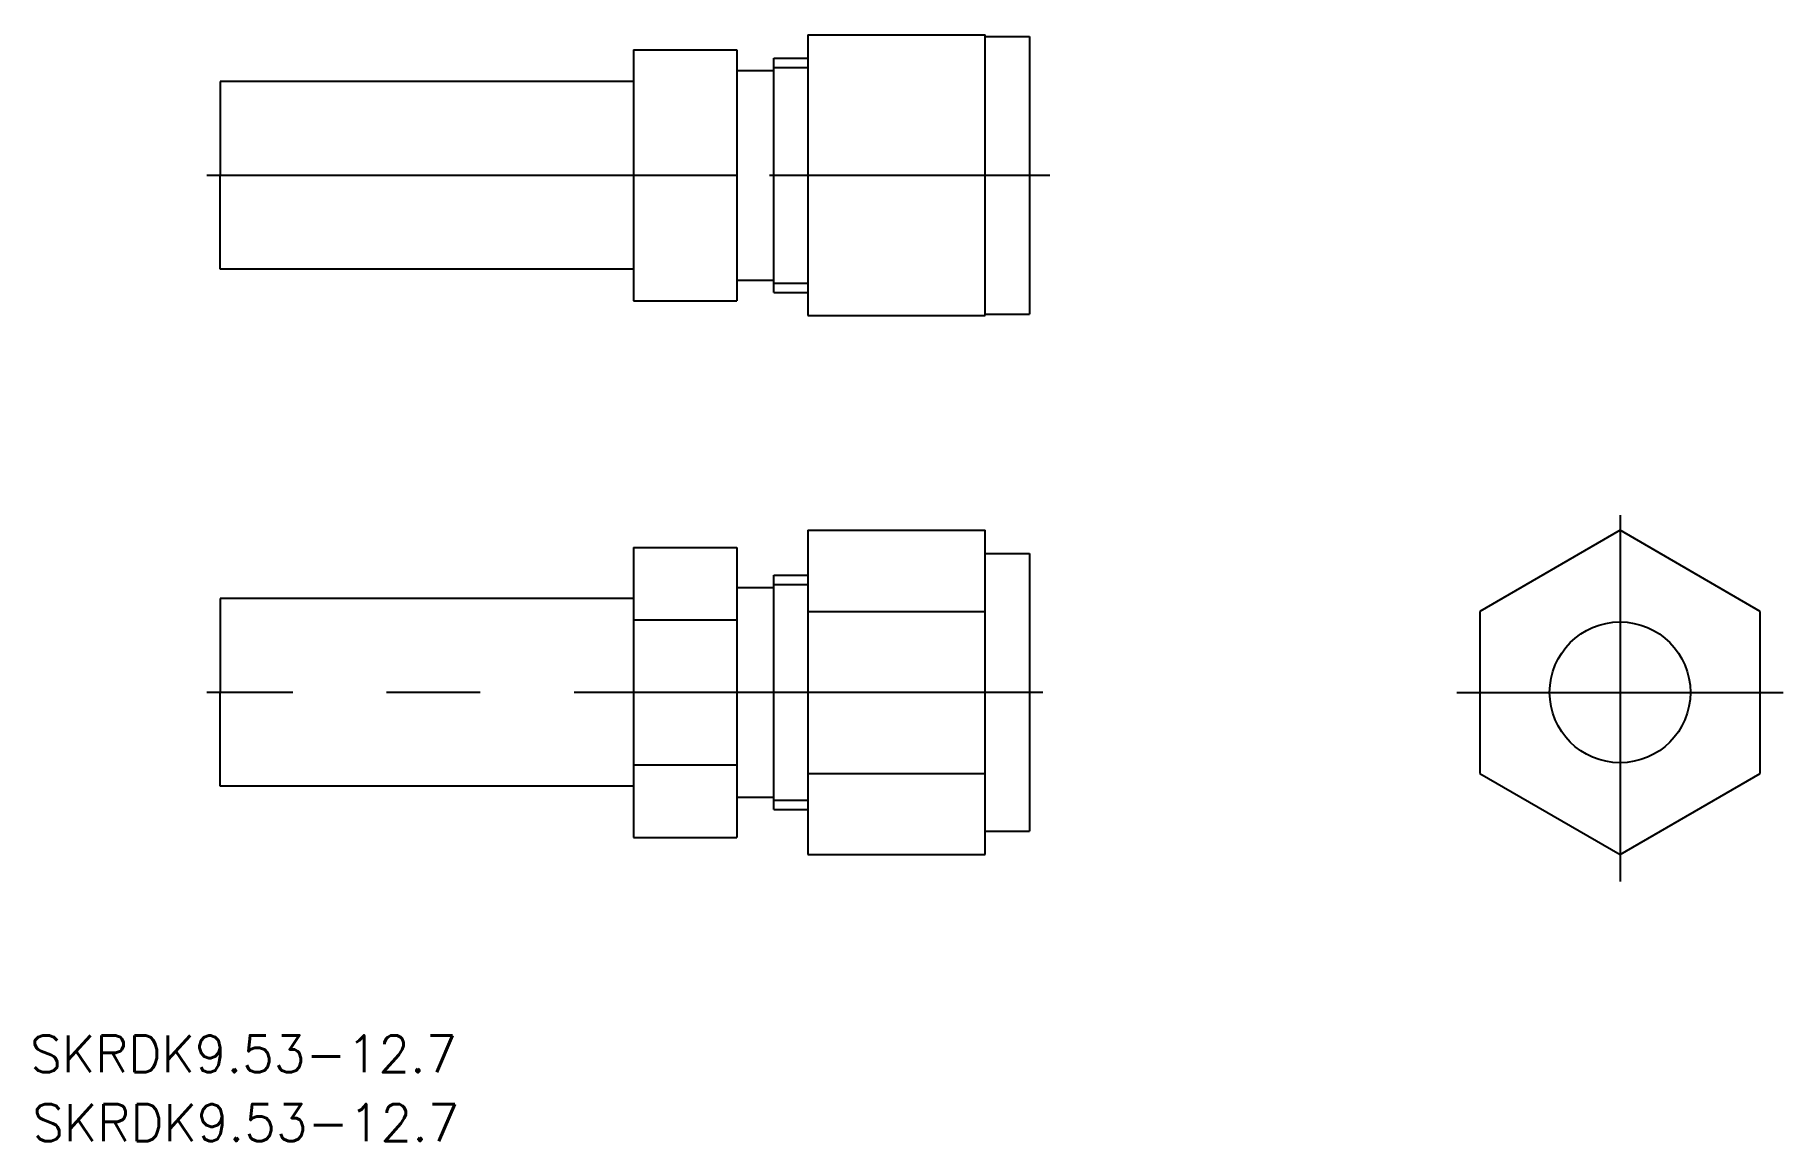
# Model space of a CAD drawing. Extents: x -21 to 98, y -30 to 44.
import ezdxf

# ---------------------------------------------------------------- set-up
doc = ezdxf.new("R2010")
doc.units = 0
doc.linetypes.add('CENTER', pattern=[50.8, 31.75, -6.35, 6.35, -6.35])
doc.layers.get('0').update_dxf_attribs({"linetype": 'CONTINUOUS'})
doc.layers.add('CENTER', color=1, linetype='CENTER')
doc.styles.get("Standard").update_dxf_attribs({"font": 'txt.shx', "bigfont": '@extfont2.shx'})

msp = doc.modelspace()

# ---------------------------------------------------------------- linework, layer by layer
at = {"color": 7, "linetype": 'CONTINUOUS'}
for p, q in [((31.600635, 44.5), (31.600635, 25.5)), ((31.600635, 44.5), (43.600636, 44.5)), ((43.600636, 25.5), (43.600636, 44.5)), ((43.600637, 44.4), (46.600637, 44.4)), ((46.600637, 44.4), (46.600637, 25.6)), ((19.800319, 43.5), (26.800319, 43.5)), ((19.800319, 43.5), (19.800319, 26.5)), ((26.800319, 43.5), (26.800319, 26.5)), ((29.300319, 42.9375), (31.600636, 42.9375)), ((29.300319, 27.0625), (29.300319, 42.9375)), ((26.800319, 42.1), (29.300319, 42.1)), ((-8.199681, 41.35), (-8.199681, 35)), ((19.800319, 41.35), (-8.199681, 41.35)), ((-8.199681, 28.65), (-8.199681, 35)), ((19.800319, 35), (26.800319, 35)), ((31.600636, 35), (43.600636, 35)), ((19.800319, 28.65), (-8.199681, 28.65)), ((26.800319, 27.9), (29.300319, 27.9)), ((19.800319, 26.5), (26.800319, 26.5)), ((29.300319, 27.0625), (31.600635, 27.0625)), ((31.600635, 25.5), (43.600636, 25.5)), ((43.600637, 25.6), (46.600637, 25.6)), ((31.600633, 10.969655), (31.600633, -10.969655)), ((31.600633, 10.969655), (43.600636, 10.969655)), ((43.600636, -10.969655), (43.600636, 10.969655)), ((86.600636, 10.969655), (77.100636, 5.484828)), ((96.100636, 5.484828), (86.600636, 10.969655)), ((19.800318, 9.814955), (19.800318, -9.814955)), ((19.800318, 9.814955), (26.800318, 9.814955)), ((26.800318, 9.814955), (26.800318, -9.814955)), ((43.600636, 9.4), (46.600636, 9.4)), ((46.600636, 9.4), (46.600636, -9.4)), ((29.300318, 7.9375), (31.600635, 7.9375)), ((29.300318, -7.9375), (29.300318, 7.9375)), ((-8.199682, 6.35), (-8.199682, 0)), ((19.800318, 6.35), (-8.199682, 6.35)), ((26.800318, 7.1), (29.300318, 7.1)), ((19.800318, 4.907477), (26.800318, 4.907477)), ((31.600635, 5.484827), (43.600636, 5.484827)), ((77.100636, 5.484828), (77.100636, -5.484828)), ((96.100636, -5.484828), (96.100636, 5.484828)), ((-8.199682, -6.35), (-8.199682, 0)), ((19.800318, -4.907477), (26.800318, -4.907477)), ((31.600635, -5.484827), (43.600636, -5.484827)), ((77.100636, -5.484828), (86.600636, -10.969655)), ((86.600636, -10.969655), (96.100636, -5.484828)), ((19.800318, -6.35), (-8.199682, -6.35)), ((26.800318, -7.1), (29.300318, -7.1)), ((29.300318, -7.9375), (31.600634, -7.9375)), ((43.600636, -9.4), (46.600636, -9.4)), ((19.800318, -9.814955), (26.800318, -9.814955)), ((31.600633, -10.969655), (43.600636, -10.969655))]:
    msp.add_line(p, q, dxfattribs=at)
at = {"color": 3, "linetype": 'CONTINUOUS'}
for p, q in [((29.300319, 42.3), (31.600636, 42.3)), ((29.300319, 27.7), (31.600635, 27.7)), ((29.300318, 7.3), (31.600635, 7.3)), ((29.300318, -7.3), (31.600634, -7.3))]:
    msp.add_line(p, q, dxfattribs=at)
at = {"color": 7, "linetype": 'CONTINUOUS'}
msp.add_circle((86.600636, 0), 4.765, dxfattribs=at)
at = {"layer": 'CENTER', "color": 1, "linetype": 'CENTER'}
for p, q in [((-9.092519, 35), (47.998687, 35)), ((86.600636, 11.995742), (86.600636, -12.813474)), ((47.521053, 0), (-9.092519, 0)), ((75.560636, 0), (97.640636, 0))]:
    msp.add_line(p, q, dxfattribs=at)

# ---------------------------------------------------------------- texts
at = {"color": 7, "linetype": 'CONTINUOUS'}
for p in [(-21.060524, -25.719492), (-20.919508, -30.37103)]:
    msp.add_text('SKRDK9.53-12.7', height=2.5, dxfattribs=at).set_placement(p)

doc.saveas('drawing.dxf')
